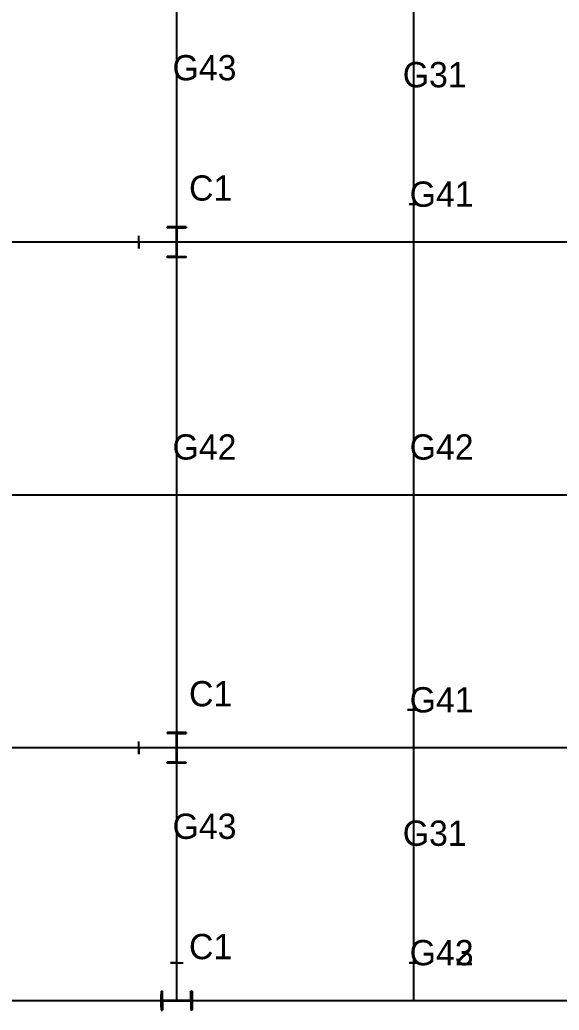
# Model space of a CAD drawing. Extents: x -150 to 68522, y -150 to 33063.
# Drawn here: x 17519 to 26049, y -150 to 15518 of the extents above; entities that cross this region are included whole.
import ezdxf
from ezdxf.enums import TextEntityAlignment as Align

# ---------------------------------------------------------------- set-up
doc = ezdxf.new("R2010")
doc.units = 0
doc.layers.get('0').update_dxf_attribs({"color": 2, "linetype": 'CONTINUOUS'})

msp = doc.modelspace()

# ---------------------------------------------------------------- linework, layer by layer
for p, q in [((20000, 12000), (20000, 16000)), ((20000, 12000, 3330), (20000, 16000, 3330)), ((20000, 12000, 6460), (20000, 16000, 6460)), ((20000, 12000, 9590), (20000, 16000, 9590)), ((23750, 12000, 3330), (23750, 16000, 3330)), ((23750, 12000, 6460), (23750, 16000, 6460)), ((23750, 12000, 9590), (23750, 16000, 9590)), ((20000, 12000), (12500, 12000)), ((20000, 12000, 3330), (12500, 12000, 3330)), ((20000, 12000, 6460), (12500, 12000, 6460)), ((20000, 12000, 9590), (12500, 12000, 9590)), ((27500, 12000), (20000, 12000)), ((20000, 12000), (20000, 12000, 3330)), ((20000, 8000), (20000, 12000)), ((27500, 12000, 3330), (20000, 12000, 3330)), ((20000, 4000, 3330), (20000, 12000, 3330)), ((20000, 12000, 3330), (20000, 12000, 6460)), ((20000, 12000, 6460), (20000, 12000, 9590)), ((27500, 12000, 6460), (20000, 12000, 6460)), ((20000, 4000, 6460), (20000, 12000, 6460)), ((27500, 12000, 9590), (20000, 12000, 9590)), ((20000, 4000, 9590), (20000, 12000, 9590)), ((23750, 4000, 3330), (23750, 12000, 3330)), ((23750, 4000, 6460), (23750, 12000, 6460)), ((23750, 4000, 9590), (23750, 12000, 9590)), ((20000, 8000), (12500, 8000)), ((20000, 4000), (20000, 8000)), ((27500, 8000), (20000, 8000)), ((20000, 4000), (12500, 4000)), ((20000, 4000, 3330), (12500, 4000, 3330)), ((20000, 4000, 6460), (12500, 4000, 6460)), ((20000, 4000, 9590), (12500, 4000, 9590)), ((20000, 0), (20000, 4000)), ((27500, 4000), (20000, 4000)), ((20000, 4000), (20000, 4000, 3330)), ((27500, 4000, 3330), (20000, 4000, 3330)), ((20000, 0, 3330), (20000, 4000, 3330)), ((20000, 4000, 3330), (20000, 4000, 6460)), ((20000, 4000, 6460), (20000, 4000, 9590)), ((27500, 4000, 6460), (20000, 4000, 6460)), ((20000, 0, 6460), (20000, 4000, 6460)), ((27500, 4000, 9590), (20000, 4000, 9590)), ((20000, 0, 9590), (20000, 4000, 9590)), ((23750, 0, 3330), (23750, 4000, 3330)), ((23750, 0, 6460), (23750, 4000, 6460)), ((23750, 0, 9590), (23750, 4000, 9590)), ((20000, 0), (12500, 0)), ((20000, 0, 3330), (12500, 0, 3330)), ((20000, 0, 6460), (12500, 0, 6460)), ((20000, 0, 9590), (12500, 0, 9590)), ((27500, 0), (20000, 0)), ((20000, 0), (20000, 0, 3330)), ((27500, 0, 3330), (20000, 0, 3330)), ((20000, 0, 3330), (20000, 0, 6460)), ((20000, 0, 6460), (20000, 0, 9590)), ((27500, 0, 6460), (20000, 0, 6460)), ((27500, 0, 9590), (20000, 0, 9590))]:
    msp.add_line(p, q)
at = {"layer": 'C1'}
for p, q in [((20150, 12244), (19850, 12244)), ((19850, 12244), (19850, 12226)), ((20150, 12244, 3330), (19850, 12244, 3330)), ((19850, 12244, 3330), (19850, 12226, 3330)), ((20150, 12244, 6460), (19850, 12244, 6460)), ((19850, 12244, 6460), (19850, 12226, 6460)), ((19994.5, 12226), (19850, 12226)), ((19994.5, 12226, 3330), (19850, 12226, 3330)), ((19994.5, 12226, 6460), (19850, 12226, 6460)), ((19994.5, 11774), (19994.5, 12226)), ((19994.5, 12226), (19994.5, 12226)), ((19994.5, 12226), (19994.5, 12226)), ((19994.5, 12226), (19994.5, 12226)), ((19994.5, 11774, 3330), (19994.5, 12226, 3330)), ((19994.5, 12226, 3330), (19994.5, 12226, 3330)), ((19994.5, 12226, 3330), (19994.5, 12226, 3330)), ((19994.5, 12226, 3330), (19994.5, 12226, 3330)), ((19994.5, 11774, 6460), (19994.5, 12226, 6460)), ((19994.5, 12226, 6460), (19994.5, 12226, 6460)), ((19994.5, 12226, 6460), (19994.5, 12226, 6460)), ((19994.5, 12226, 6460), (19994.5, 12226, 6460)), ((20005.5, 11774), (20005.5, 12226)), ((20005.5, 12226), (20005.5, 12226)), ((20005.5, 12226), (20005.5, 12226)), ((20005.5, 12226), (20005.5, 12226)), ((20005.5, 12226), (20150, 12226)), ((20005.5, 11774, 3330), (20005.5, 12226, 3330)), ((20005.5, 12226, 3330), (20005.5, 12226, 3330)), ((20005.5, 12226, 3330), (20005.5, 12226, 3330)), ((20005.5, 12226, 3330), (20005.5, 12226, 3330)), ((20005.5, 12226, 3330), (20150, 12226, 3330)), ((20005.5, 11774, 6460), (20005.5, 12226, 6460)), ((20005.5, 12226, 6460), (20005.5, 12226, 6460)), ((20005.5, 12226, 6460), (20005.5, 12226, 6460)), ((20005.5, 12226, 6460), (20005.5, 12226, 6460)), ((20005.5, 12226, 6460), (20150, 12226, 6460)), ((20150, 12244), (20150, 12226)), ((20150, 12244, 3330), (20150, 12226, 3330)), ((20150, 12244, 6460), (20150, 12226, 6460)), ((19994.5, 11774), (19850, 11774)), ((19850, 11756), (19850, 11774)), ((19994.5, 11774, 3330), (19850, 11774, 3330)), ((19850, 11756, 3330), (19850, 11774, 3330)), ((19994.5, 11774, 6460), (19850, 11774, 6460)), ((19850, 11756, 6460), (19850, 11774, 6460)), ((20150, 11756), (19850, 11756)), ((20150, 11756, 3330), (19850, 11756, 3330)), ((20150, 11756, 6460), (19850, 11756, 6460)), ((19994.5, 11774), (19994.5, 11774)), ((19994.5, 11774), (19994.5, 11774)), ((19994.5, 11774), (19994.5, 11774)), ((19994.5, 11774, 3330), (19994.5, 11774, 3330)), ((19994.5, 11774, 3330), (19994.5, 11774, 3330)), ((19994.5, 11774, 3330), (19994.5, 11774, 3330)), ((19994.5, 11774, 6460), (19994.5, 11774, 6460)), ((19994.5, 11774, 6460), (19994.5, 11774, 6460)), ((19994.5, 11774, 6460), (19994.5, 11774, 6460)), ((20005.5, 11774), (20005.5, 11774)), ((20005.5, 11774), (20005.5, 11774)), ((20005.5, 11774), (20005.5, 11774)), ((20005.5, 11774), (20150, 11774)), ((20005.5, 11774, 3330), (20005.5, 11774, 3330)), ((20005.5, 11774, 3330), (20005.5, 11774, 3330)), ((20005.5, 11774, 3330), (20005.5, 11774, 3330)), ((20005.5, 11774, 3330), (20150, 11774, 3330)), ((20005.5, 11774, 6460), (20005.5, 11774, 6460)), ((20005.5, 11774, 6460), (20005.5, 11774, 6460)), ((20005.5, 11774, 6460), (20005.5, 11774, 6460)), ((20005.5, 11774, 6460), (20150, 11774, 6460)), ((20150, 11756), (20150, 11774)), ((20150, 11756, 3330), (20150, 11774, 3330)), ((20150, 11756, 6460), (20150, 11774, 6460)), ((20150, 4244), (19850, 4244)), ((19850, 4244), (19850, 4226)), ((20150, 4244, 3330), (19850, 4244, 3330)), ((19850, 4244, 3330), (19850, 4226, 3330)), ((20150, 4244, 6460), (19850, 4244, 6460)), ((19850, 4244, 6460), (19850, 4226, 6460)), ((20150, 4244), (20150, 4226)), ((20150, 4244, 3330), (20150, 4226, 3330)), ((20150, 4244, 6460), (20150, 4226, 6460)), ((19994.5, 4226), (19850, 4226)), ((19994.5, 4226, 3330), (19850, 4226, 3330)), ((19994.5, 4226, 6460), (19850, 4226, 6460)), ((19994.5, 3774), (19994.5, 4226)), ((19994.5, 4226), (19994.5, 4226)), ((19994.5, 4226), (19994.5, 4226)), ((19994.5, 4226), (19994.5, 4226)), ((19994.5, 3774, 3330), (19994.5, 4226, 3330)), ((19994.5, 4226, 3330), (19994.5, 4226, 3330)), ((19994.5, 4226, 3330), (19994.5, 4226, 3330)), ((19994.5, 4226, 3330), (19994.5, 4226, 3330)), ((19994.5, 3774, 6460), (19994.5, 4226, 6460)), ((19994.5, 4226, 6460), (19994.5, 4226, 6460)), ((19994.5, 4226, 6460), (19994.5, 4226, 6460)), ((19994.5, 4226, 6460), (19994.5, 4226, 6460)), ((20005.5, 3774), (20005.5, 4226)), ((20005.5, 4226), (20005.5, 4226)), ((20005.5, 4226), (20005.5, 4226)), ((20005.5, 4226), (20005.5, 4226)), ((20005.5, 4226), (20150, 4226)), ((20005.5, 3774, 3330), (20005.5, 4226, 3330)), ((20005.5, 4226, 3330), (20005.5, 4226, 3330)), ((20005.5, 4226, 3330), (20005.5, 4226, 3330)), ((20005.5, 4226, 3330), (20005.5, 4226, 3330)), ((20005.5, 4226, 3330), (20150, 4226, 3330)), ((20005.5, 3774, 6460), (20005.5, 4226, 6460)), ((20005.5, 4226, 6460), (20005.5, 4226, 6460)), ((20005.5, 4226, 6460), (20005.5, 4226, 6460)), ((20005.5, 4226, 6460), (20005.5, 4226, 6460)), ((20005.5, 4226, 6460), (20150, 4226, 6460)), ((19994.5, 3774), (19850, 3774)), ((19850, 3756), (19850, 3774)), ((19994.5, 3774, 3330), (19850, 3774, 3330)), ((19850, 3756, 3330), (19850, 3774, 3330)), ((19994.5, 3774, 6460), (19850, 3774, 6460)), ((19850, 3756, 6460), (19850, 3774, 6460)), ((19994.5, 3774), (19994.5, 3774)), ((19994.5, 3774), (19994.5, 3774)), ((19994.5, 3774), (19994.5, 3774)), ((19994.5, 3774, 3330), (19994.5, 3774, 3330)), ((19994.5, 3774, 3330), (19994.5, 3774, 3330)), ((19994.5, 3774, 3330), (19994.5, 3774, 3330)), ((19994.5, 3774, 6460), (19994.5, 3774, 6460)), ((19994.5, 3774, 6460), (19994.5, 3774, 6460)), ((19994.5, 3774, 6460), (19994.5, 3774, 6460)), ((20005.5, 3774), (20005.5, 3774)), ((20005.5, 3774), (20005.5, 3774)), ((20005.5, 3774), (20005.5, 3774)), ((20005.5, 3774), (20150, 3774)), ((20005.5, 3774, 3330), (20005.5, 3774, 3330)), ((20005.5, 3774, 3330), (20005.5, 3774, 3330)), ((20005.5, 3774, 3330), (20005.5, 3774, 3330)), ((20005.5, 3774, 3330), (20150, 3774, 3330)), ((20005.5, 3774, 6460), (20005.5, 3774, 6460)), ((20005.5, 3774, 6460), (20005.5, 3774, 6460)), ((20005.5, 3774, 6460), (20005.5, 3774, 6460)), ((20005.5, 3774, 6460), (20150, 3774, 6460)), ((20150, 3756), (20150, 3774)), ((20150, 3756, 3330), (20150, 3774, 3330)), ((20150, 3756, 6460), (20150, 3774, 6460)), ((20150, 3756), (19850, 3756)), ((20150, 3756, 3330), (19850, 3756, 3330)), ((20150, 3756, 6460), (19850, 3756, 6460)), ((19756, 150), (19756, -150)), ((19756, 150), (19774, 150)), ((19756, 150, 3330), (19756, -150, 3330)), ((19756, 150, 3330), (19774, 150, 3330)), ((19756, 150, 6460), (19756, -150, 6460)), ((19756, 150, 6460), (19774, 150, 6460)), ((19774, 5.5), (19774, 150)), ((19774, 5.5, 3330), (19774, 150, 3330)), ((19774, 5.5, 6460), (19774, 150, 6460)), ((20226, 5.5), (19774, 5.5)), ((19774, 5.5), (19774, 5.5)), ((19774, 5.5), (19774, 5.5)), ((19774, 5.5), (19774, 5.5)), ((20226, 5.5, 3330), (19774, 5.5, 3330)), ((19774, 5.5, 3330), (19774, 5.5, 3330)), ((19774, 5.5, 3330), (19774, 5.5, 3330)), ((19774, 5.5, 3330), (19774, 5.5, 3330)), ((20226, 5.5, 6460), (19774, 5.5, 6460)), ((19774, 5.5, 6460), (19774, 5.5, 6460)), ((19774, 5.5, 6460), (19774, 5.5, 6460)), ((19774, 5.5, 6460), (19774, 5.5, 6460)), ((20226, 5.5), (20226, 150)), ((20244, 150), (20226, 150)), ((20226, 5.5, 3330), (20226, 150, 3330)), ((20244, 150, 3330), (20226, 150, 3330)), ((20226, 5.5, 6460), (20226, 150, 6460)), ((20244, 150, 6460), (20226, 150, 6460)), ((20226, 5.5), (20226, 5.5)), ((20226, 5.5), (20226, 5.5)), ((20226, 5.5), (20226, 5.5)), ((20226, 5.5, 3330), (20226, 5.5, 3330)), ((20226, 5.5, 3330), (20226, 5.5, 3330)), ((20226, 5.5, 3330), (20226, 5.5, 3330)), ((20226, 5.5, 6460), (20226, 5.5, 6460)), ((20226, 5.5, 6460), (20226, 5.5, 6460)), ((20226, 5.5, 6460), (20226, 5.5, 6460)), ((20244, 150), (20244, -150)), ((20244, 150, 3330), (20244, -150, 3330)), ((20244, 150, 6460), (20244, -150, 6460)), ((19756, -150), (19774, -150)), ((19756, -150, 3330), (19774, -150, 3330)), ((19756, -150, 6460), (19774, -150, 6460)), ((20226, -5.5), (19774, -5.5)), ((19774, -5.5), (19774, -5.5)), ((19774, -5.5), (19774, -5.5)), ((19774, -5.5), (19774, -5.5)), ((19774, -5.5), (19774, -150)), ((20226, -5.5, 3330), (19774, -5.5, 3330)), ((19774, -5.5, 3330), (19774, -5.5, 3330)), ((19774, -5.5, 3330), (19774, -5.5, 3330)), ((19774, -5.5, 3330), (19774, -5.5, 3330)), ((19774, -5.5, 3330), (19774, -150, 3330)), ((20226, -5.5, 6460), (19774, -5.5, 6460)), ((19774, -5.5, 6460), (19774, -5.5, 6460)), ((19774, -5.5, 6460), (19774, -5.5, 6460)), ((19774, -5.5, 6460), (19774, -5.5, 6460)), ((19774, -5.5, 6460), (19774, -150, 6460)), ((20226, -5.5), (20226, -5.5)), ((20226, -5.5), (20226, -5.5)), ((20226, -5.5), (20226, -5.5)), ((20226, -5.5), (20226, -150)), ((20226, -5.5, 3330), (20226, -5.5, 3330)), ((20226, -5.5, 3330), (20226, -5.5, 3330)), ((20226, -5.5, 3330), (20226, -5.5, 3330)), ((20226, -5.5, 3330), (20226, -150, 3330)), ((20226, -5.5, 6460), (20226, -5.5, 6460)), ((20226, -5.5, 6460), (20226, -5.5, 6460)), ((20226, -5.5, 6460), (20226, -5.5, 6460)), ((20226, -5.5, 6460), (20226, -150, 6460)), ((20244, -150), (20226, -150)), ((20244, -150, 3330), (20226, -150, 3330)), ((20244, -150, 6460), (20226, -150, 6460))]:
    msp.add_line(p, q, dxfattribs=at)
at = {"layer": 'G31', "extrusion": (0, 1, 0)}
for p, q in [((23675, 12600, 3480), (23825, 12600, 3480)), ((23675, 12600, 3180), (23825, 12600, 3180)), ((23746.75, 12600, 3471), (23675, 12600, 3471)), ((23675, 12600, 3480), (23675, 12600, 3471)), ((23746.75, 12600, 3189), (23675, 12600, 3189)), ((23675, 12600, 3180), (23675, 12600, 3189)), ((23675, 12600, 6610), (23825, 12600, 6610)), ((23675, 12600, 6310), (23825, 12600, 6310)), ((23746.75, 12600, 6601), (23675, 12600, 6601)), ((23675, 12600, 6610), (23675, 12600, 6601)), ((23746.75, 12600, 6319), (23675, 12600, 6319)), ((23675, 12600, 6310), (23675, 12600, 6319)), ((23675, 12600, 9740), (23825, 12600, 9740)), ((23675, 12600, 9440), (23825, 12600, 9440)), ((23746.75, 12600, 9731), (23675, 12600, 9731)), ((23675, 12600, 9740), (23675, 12600, 9731)), ((23746.75, 12600, 9449), (23675, 12600, 9449)), ((23675, 12600, 9440), (23675, 12600, 9449)), ((23746.75, 12600, 3189), (23746.75, 12600, 3471)), ((23746.75, 12600, 3471), (23746.75, 12600, 3471)), ((23746.75, 12600, 3189), (23746.75, 12600, 3189)), ((23746.75, 12600, 3471), (23746.75, 12600, 3471)), ((23746.75, 12600, 3189), (23746.75, 12600, 3189)), ((23746.75, 12600, 3471), (23746.75, 12600, 3471)), ((23746.75, 12600, 3189), (23746.75, 12600, 3189)), ((23746.75, 12600, 6319), (23746.75, 12600, 6601)), ((23746.75, 12600, 6601), (23746.75, 12600, 6601)), ((23746.75, 12600, 6319), (23746.75, 12600, 6319)), ((23746.75, 12600, 6601), (23746.75, 12600, 6601)), ((23746.75, 12600, 6319), (23746.75, 12600, 6319)), ((23746.75, 12600, 6601), (23746.75, 12600, 6601)), ((23746.75, 12600, 6319), (23746.75, 12600, 6319)), ((23746.75, 12600, 9449), (23746.75, 12600, 9731)), ((23746.75, 12600, 9731), (23746.75, 12600, 9731)), ((23746.75, 12600, 9449), (23746.75, 12600, 9449)), ((23746.75, 12600, 9731), (23746.75, 12600, 9731)), ((23746.75, 12600, 9449), (23746.75, 12600, 9449)), ((23746.75, 12600, 9731), (23746.75, 12600, 9731)), ((23746.75, 12600, 9449), (23746.75, 12600, 9449)), ((23753.25, 12600, 3189), (23753.25, 12600, 3471)), ((23753.25, 12600, 3189), (23753.25, 12600, 3189)), ((23753.25, 12600, 3471), (23753.25, 12600, 3471)), ((23753.25, 12600, 3189), (23753.25, 12600, 3189)), ((23753.25, 12600, 3471), (23753.25, 12600, 3471)), ((23753.25, 12600, 3189), (23753.25, 12600, 3189)), ((23753.25, 12600, 3471), (23753.25, 12600, 3471)), ((23753.25, 12600, 3471), (23825, 12600, 3471)), ((23753.25, 12600, 3189), (23825, 12600, 3189)), ((23753.25, 12600, 6319), (23753.25, 12600, 6601)), ((23753.25, 12600, 6319), (23753.25, 12600, 6319)), ((23753.25, 12600, 6601), (23753.25, 12600, 6601)), ((23753.25, 12600, 6319), (23753.25, 12600, 6319)), ((23753.25, 12600, 6601), (23753.25, 12600, 6601)), ((23753.25, 12600, 6319), (23753.25, 12600, 6319)), ((23753.25, 12600, 6601), (23753.25, 12600, 6601)), ((23753.25, 12600, 6601), (23825, 12600, 6601)), ((23753.25, 12600, 6319), (23825, 12600, 6319)), ((23753.25, 12600, 9449), (23753.25, 12600, 9731)), ((23753.25, 12600, 9449), (23753.25, 12600, 9449)), ((23753.25, 12600, 9731), (23753.25, 12600, 9731)), ((23753.25, 12600, 9449), (23753.25, 12600, 9449)), ((23753.25, 12600, 9731), (23753.25, 12600, 9731)), ((23753.25, 12600, 9449), (23753.25, 12600, 9449)), ((23753.25, 12600, 9731), (23753.25, 12600, 9731)), ((23753.25, 12600, 9731), (23825, 12600, 9731)), ((23753.25, 12600, 9449), (23825, 12600, 9449)), ((23825, 12600, 3480), (23825, 12600, 3471)), ((23825, 12600, 3180), (23825, 12600, 3189)), ((23825, 12600, 6610), (23825, 12600, 6601)), ((23825, 12600, 6310), (23825, 12600, 6319)), ((23825, 12600, 9740), (23825, 12600, 9731)), ((23825, 12600, 9440), (23825, 12600, 9449)), ((23675, 600, 3480), (23825, 600, 3480)), ((23675, 600, 3180), (23825, 600, 3180)), ((23746.75, 600, 3471), (23675, 600, 3471)), ((23675, 600, 3480), (23675, 600, 3471)), ((23746.75, 600, 3189), (23675, 600, 3189)), ((23675, 600, 3180), (23675, 600, 3189)), ((23675, 600, 6610), (23825, 600, 6610)), ((23675, 600, 6310), (23825, 600, 6310)), ((23746.75, 600, 6601), (23675, 600, 6601)), ((23675, 600, 6610), (23675, 600, 6601)), ((23746.75, 600, 6319), (23675, 600, 6319)), ((23675, 600, 6310), (23675, 600, 6319)), ((23675, 600, 9740), (23825, 600, 9740)), ((23675, 600, 9440), (23825, 600, 9440)), ((23746.75, 600, 9731), (23675, 600, 9731)), ((23675, 600, 9740), (23675, 600, 9731)), ((23746.75, 600, 9449), (23675, 600, 9449)), ((23675, 600, 9440), (23675, 600, 9449)), ((23746.75, 600, 3189), (23746.75, 600, 3471)), ((23746.75, 600, 3471), (23746.75, 600, 3471)), ((23746.75, 600, 3189), (23746.75, 600, 3189)), ((23746.75, 600, 3471), (23746.75, 600, 3471)), ((23746.75, 600, 3189), (23746.75, 600, 3189)), ((23746.75, 600, 3471), (23746.75, 600, 3471)), ((23746.75, 600, 3189), (23746.75, 600, 3189)), ((23746.75, 600, 6319), (23746.75, 600, 6601)), ((23746.75, 600, 6601), (23746.75, 600, 6601)), ((23746.75, 600, 6319), (23746.75, 600, 6319)), ((23746.75, 600, 6601), (23746.75, 600, 6601)), ((23746.75, 600, 6319), (23746.75, 600, 6319)), ((23746.75, 600, 6601), (23746.75, 600, 6601)), ((23746.75, 600, 6319), (23746.75, 600, 6319)), ((23746.75, 600, 9449), (23746.75, 600, 9731)), ((23746.75, 600, 9731), (23746.75, 600, 9731)), ((23746.75, 600, 9449), (23746.75, 600, 9449)), ((23746.75, 600, 9731), (23746.75, 600, 9731)), ((23746.75, 600, 9449), (23746.75, 600, 9449)), ((23746.75, 600, 9731), (23746.75, 600, 9731)), ((23746.75, 600, 9449), (23746.75, 600, 9449)), ((23753.25, 600, 3189), (23753.25, 600, 3471)), ((23753.25, 600, 3189), (23753.25, 600, 3189)), ((23753.25, 600, 3471), (23753.25, 600, 3471)), ((23753.25, 600, 3189), (23753.25, 600, 3189)), ((23753.25, 600, 3471), (23753.25, 600, 3471)), ((23753.25, 600, 3189), (23753.25, 600, 3189)), ((23753.25, 600, 3471), (23753.25, 600, 3471)), ((23753.25, 600, 3471), (23825, 600, 3471)), ((23753.25, 600, 3189), (23825, 600, 3189)), ((23753.25, 600, 6319), (23753.25, 600, 6601)), ((23753.25, 600, 6319), (23753.25, 600, 6319)), ((23753.25, 600, 6601), (23753.25, 600, 6601)), ((23753.25, 600, 6319), (23753.25, 600, 6319)), ((23753.25, 600, 6601), (23753.25, 600, 6601)), ((23753.25, 600, 6319), (23753.25, 600, 6319)), ((23753.25, 600, 6601), (23753.25, 600, 6601)), ((23753.25, 600, 6601), (23825, 600, 6601)), ((23753.25, 600, 6319), (23825, 600, 6319)), ((23753.25, 600, 9449), (23753.25, 600, 9731)), ((23753.25, 600, 9449), (23753.25, 600, 9449)), ((23753.25, 600, 9731), (23753.25, 600, 9731)), ((23753.25, 600, 9449), (23753.25, 600, 9449)), ((23753.25, 600, 9731), (23753.25, 600, 9731)), ((23753.25, 600, 9449), (23753.25, 600, 9449)), ((23753.25, 600, 9731), (23753.25, 600, 9731)), ((23753.25, 600, 9731), (23825, 600, 9731)), ((23753.25, 600, 9449), (23825, 600, 9449)), ((23825, 600, 3480), (23825, 600, 3471)), ((23825, 600, 3180), (23825, 600, 3189)), ((23825, 600, 6610), (23825, 600, 6601)), ((23825, 600, 6310), (23825, 600, 6319)), ((23825, 600, 9740), (23825, 600, 9731)), ((23825, 600, 9440), (23825, 600, 9449))]:
    msp.add_line(p, q, dxfattribs=at)
at = {"layer": 'G41', "extrusion": (-1, 0, 0)}
for p, q in [((19400, 11900, 3530), (19400, 12100, 3530)), ((19400, 11900, 3130), (19400, 12100, 3130)), ((19400, 12006, 3508), (19400, 12100, 3508)), ((19400, 12100, 3530), (19400, 12100, 3508)), ((19400, 12006, 3152), (19400, 12100, 3152)), ((19400, 12100, 3130), (19400, 12100, 3152)), ((19400, 11900, 6660), (19400, 12100, 6660)), ((19400, 11900, 6260), (19400, 12100, 6260)), ((19400, 12006, 6638), (19400, 12100, 6638)), ((19400, 12100, 6660), (19400, 12100, 6638)), ((19400, 12006, 6282), (19400, 12100, 6282)), ((19400, 12100, 6260), (19400, 12100, 6282)), ((19400, 11900, 9790), (19400, 12100, 9790)), ((19400, 11900, 9390), (19400, 12100, 9390)), ((19400, 12006, 9768), (19400, 12100, 9768)), ((19400, 12100, 9790), (19400, 12100, 9768)), ((19400, 12006, 9412), (19400, 12100, 9412)), ((19400, 12100, 9390), (19400, 12100, 9412)), ((19400, 12006, 3152), (19400, 12006, 3508)), ((19400, 12006, 3152), (19400, 12006, 3152)), ((19400, 12006, 3508), (19400, 12006, 3508)), ((19400, 12006, 3152), (19400, 12006, 3152)), ((19400, 12006, 3508), (19400, 12006, 3508)), ((19400, 12006, 3152), (19400, 12006, 3152)), ((19400, 12006, 3508), (19400, 12006, 3508)), ((19400, 12006, 6282), (19400, 12006, 6638)), ((19400, 12006, 6282), (19400, 12006, 6282)), ((19400, 12006, 6638), (19400, 12006, 6638)), ((19400, 12006, 6282), (19400, 12006, 6282)), ((19400, 12006, 6638), (19400, 12006, 6638)), ((19400, 12006, 6282), (19400, 12006, 6282)), ((19400, 12006, 6638), (19400, 12006, 6638)), ((19400, 12006, 9412), (19400, 12006, 9768)), ((19400, 12006, 9412), (19400, 12006, 9412)), ((19400, 12006, 9768), (19400, 12006, 9768)), ((19400, 12006, 9412), (19400, 12006, 9412)), ((19400, 12006, 9768), (19400, 12006, 9768)), ((19400, 12006, 9412), (19400, 12006, 9412)), ((19400, 12006, 9768), (19400, 12006, 9768)), ((19400, 11994, 3152), (19400, 11994, 3508)), ((19400, 11994, 3508), (19400, 11994, 3508)), ((19400, 11994, 3152), (19400, 11994, 3152)), ((19400, 11994, 3508), (19400, 11994, 3508)), ((19400, 11994, 3152), (19400, 11994, 3152)), ((19400, 11994, 3508), (19400, 11994, 3508)), ((19400, 11994, 3152), (19400, 11994, 3152)), ((19400, 11994, 3508), (19400, 11900, 3508)), ((19400, 11994, 3152), (19400, 11900, 3152)), ((19400, 11994, 6282), (19400, 11994, 6638)), ((19400, 11994, 6638), (19400, 11994, 6638)), ((19400, 11994, 6282), (19400, 11994, 6282)), ((19400, 11994, 6638), (19400, 11994, 6638)), ((19400, 11994, 6282), (19400, 11994, 6282)), ((19400, 11994, 6638), (19400, 11994, 6638)), ((19400, 11994, 6282), (19400, 11994, 6282)), ((19400, 11994, 6638), (19400, 11900, 6638)), ((19400, 11994, 6282), (19400, 11900, 6282)), ((19400, 11994, 9412), (19400, 11994, 9768)), ((19400, 11994, 9768), (19400, 11994, 9768)), ((19400, 11994, 9412), (19400, 11994, 9412)), ((19400, 11994, 9768), (19400, 11994, 9768)), ((19400, 11994, 9412), (19400, 11994, 9412)), ((19400, 11994, 9768), (19400, 11994, 9768)), ((19400, 11994, 9412), (19400, 11994, 9412)), ((19400, 11994, 9768), (19400, 11900, 9768)), ((19400, 11994, 9412), (19400, 11900, 9412)), ((19400, 11900, 3530), (19400, 11900, 3508)), ((19400, 11900, 3130), (19400, 11900, 3152)), ((19400, 11900, 6660), (19400, 11900, 6638)), ((19400, 11900, 6260), (19400, 11900, 6282)), ((19400, 11900, 9790), (19400, 11900, 9768)), ((19400, 11900, 9390), (19400, 11900, 9412)), ((19400, 3900, 3530), (19400, 4100, 3530)), ((19400, 3900, 3130), (19400, 4100, 3130)), ((19400, 4006, 3508), (19400, 4100, 3508)), ((19400, 4100, 3530), (19400, 4100, 3508)), ((19400, 4006, 3152), (19400, 4100, 3152)), ((19400, 4100, 3130), (19400, 4100, 3152)), ((19400, 3900, 6660), (19400, 4100, 6660)), ((19400, 3900, 6260), (19400, 4100, 6260)), ((19400, 4006, 6638), (19400, 4100, 6638)), ((19400, 4100, 6660), (19400, 4100, 6638)), ((19400, 4006, 6282), (19400, 4100, 6282)), ((19400, 4100, 6260), (19400, 4100, 6282)), ((19400, 3900, 9790), (19400, 4100, 9790)), ((19400, 3900, 9390), (19400, 4100, 9390)), ((19400, 4006, 9768), (19400, 4100, 9768)), ((19400, 4100, 9790), (19400, 4100, 9768)), ((19400, 4006, 9412), (19400, 4100, 9412)), ((19400, 4100, 9390), (19400, 4100, 9412)), ((19400, 4006, 3152), (19400, 4006, 3508)), ((19400, 4006, 3152), (19400, 4006, 3152)), ((19400, 4006, 3508), (19400, 4006, 3508)), ((19400, 4006, 3152), (19400, 4006, 3152)), ((19400, 4006, 3508), (19400, 4006, 3508)), ((19400, 4006, 3152), (19400, 4006, 3152)), ((19400, 4006, 3508), (19400, 4006, 3508)), ((19400, 4006, 6282), (19400, 4006, 6638)), ((19400, 4006, 6282), (19400, 4006, 6282)), ((19400, 4006, 6638), (19400, 4006, 6638)), ((19400, 4006, 6282), (19400, 4006, 6282)), ((19400, 4006, 6638), (19400, 4006, 6638)), ((19400, 4006, 6282), (19400, 4006, 6282)), ((19400, 4006, 6638), (19400, 4006, 6638)), ((19400, 4006, 9412), (19400, 4006, 9768)), ((19400, 4006, 9412), (19400, 4006, 9412)), ((19400, 4006, 9768), (19400, 4006, 9768)), ((19400, 4006, 9412), (19400, 4006, 9412)), ((19400, 4006, 9768), (19400, 4006, 9768)), ((19400, 4006, 9412), (19400, 4006, 9412)), ((19400, 4006, 9768), (19400, 4006, 9768)), ((19400, 3994, 3152), (19400, 3994, 3508)), ((19400, 3994, 3508), (19400, 3994, 3508)), ((19400, 3994, 3152), (19400, 3994, 3152)), ((19400, 3994, 3508), (19400, 3994, 3508)), ((19400, 3994, 3152), (19400, 3994, 3152)), ((19400, 3994, 3508), (19400, 3994, 3508)), ((19400, 3994, 3152), (19400, 3994, 3152)), ((19400, 3994, 3508), (19400, 3900, 3508)), ((19400, 3994, 3152), (19400, 3900, 3152)), ((19400, 3994, 6282), (19400, 3994, 6638)), ((19400, 3994, 6638), (19400, 3994, 6638)), ((19400, 3994, 6282), (19400, 3994, 6282)), ((19400, 3994, 6638), (19400, 3994, 6638)), ((19400, 3994, 6282), (19400, 3994, 6282)), ((19400, 3994, 6638), (19400, 3994, 6638)), ((19400, 3994, 6282), (19400, 3994, 6282)), ((19400, 3994, 6638), (19400, 3900, 6638)), ((19400, 3994, 6282), (19400, 3900, 6282)), ((19400, 3994, 9412), (19400, 3994, 9768)), ((19400, 3994, 9768), (19400, 3994, 9768)), ((19400, 3994, 9412), (19400, 3994, 9412)), ((19400, 3994, 9768), (19400, 3994, 9768)), ((19400, 3994, 9412), (19400, 3994, 9412)), ((19400, 3994, 9768), (19400, 3994, 9768)), ((19400, 3994, 9412), (19400, 3994, 9412)), ((19400, 3994, 9768), (19400, 3900, 9768)), ((19400, 3994, 9412), (19400, 3900, 9412)), ((19400, 3900, 3530), (19400, 3900, 3508)), ((19400, 3900, 3130), (19400, 3900, 3152)), ((19400, 3900, 6660), (19400, 3900, 6638)), ((19400, 3900, 6260), (19400, 3900, 6282)), ((19400, 3900, 9790), (19400, 3900, 9768)), ((19400, 3900, 9390), (19400, 3900, 9412))]:
    msp.add_line(p, q, dxfattribs=at)
at = {"layer": 'G42', "extrusion": (0, 1, 0)}
for p, q in [((23650, 4600, 3530), (23850, 4600, 3530)), ((23650, 4600, 3130), (23850, 4600, 3130)), ((23745.5, 4600, 3516), (23650, 4600, 3516)), ((23650, 4600, 3530), (23650, 4600, 3516)), ((23745.5, 4600, 3144), (23650, 4600, 3144)), ((23650, 4600, 3130), (23650, 4600, 3144)), ((23650, 4600, 6660), (23850, 4600, 6660)), ((23650, 4600, 6260), (23850, 4600, 6260)), ((23745.5, 4600, 6646), (23650, 4600, 6646)), ((23650, 4600, 6660), (23650, 4600, 6646)), ((23745.5, 4600, 6274), (23650, 4600, 6274)), ((23650, 4600, 6260), (23650, 4600, 6274)), ((23650, 4600, 9790), (23850, 4600, 9790)), ((23650, 4600, 9390), (23850, 4600, 9390)), ((23745.5, 4600, 9776), (23650, 4600, 9776)), ((23650, 4600, 9790), (23650, 4600, 9776)), ((23745.5, 4600, 9404), (23650, 4600, 9404)), ((23650, 4600, 9390), (23650, 4600, 9404)), ((23745.5, 4600, 3144), (23745.5, 4600, 3516)), ((23745.5, 4600, 3516), (23745.5, 4600, 3516)), ((23745.5, 4600, 3144), (23745.5, 4600, 3144)), ((23745.5, 4600, 3516), (23745.5, 4600, 3516)), ((23745.5, 4600, 3144), (23745.5, 4600, 3144)), ((23745.5, 4600, 3516), (23745.5, 4600, 3516)), ((23745.5, 4600, 3144), (23745.5, 4600, 3144)), ((23745.5, 4600, 6274), (23745.5, 4600, 6646)), ((23745.5, 4600, 6646), (23745.5, 4600, 6646)), ((23745.5, 4600, 6274), (23745.5, 4600, 6274)), ((23745.5, 4600, 6646), (23745.5, 4600, 6646)), ((23745.5, 4600, 6274), (23745.5, 4600, 6274)), ((23745.5, 4600, 6646), (23745.5, 4600, 6646)), ((23745.5, 4600, 6274), (23745.5, 4600, 6274)), ((23745.5, 4600, 9404), (23745.5, 4600, 9776)), ((23745.5, 4600, 9776), (23745.5, 4600, 9776)), ((23745.5, 4600, 9404), (23745.5, 4600, 9404)), ((23745.5, 4600, 9776), (23745.5, 4600, 9776)), ((23745.5, 4600, 9404), (23745.5, 4600, 9404)), ((23745.5, 4600, 9776), (23745.5, 4600, 9776)), ((23745.5, 4600, 9404), (23745.5, 4600, 9404)), ((23754.5, 4600, 3144), (23754.5, 4600, 3516)), ((23754.5, 4600, 3144), (23754.5, 4600, 3144)), ((23754.5, 4600, 3516), (23754.5, 4600, 3516)), ((23754.5, 4600, 3144), (23754.5, 4600, 3144)), ((23754.5, 4600, 3516), (23754.5, 4600, 3516)), ((23754.5, 4600, 3144), (23754.5, 4600, 3144)), ((23754.5, 4600, 3516), (23754.5, 4600, 3516)), ((23754.5, 4600, 3516), (23850, 4600, 3516)), ((23754.5, 4600, 3144), (23850, 4600, 3144)), ((23754.5, 4600, 6274), (23754.5, 4600, 6646)), ((23754.5, 4600, 6274), (23754.5, 4600, 6274)), ((23754.5, 4600, 6646), (23754.5, 4600, 6646)), ((23754.5, 4600, 6274), (23754.5, 4600, 6274)), ((23754.5, 4600, 6646), (23754.5, 4600, 6646)), ((23754.5, 4600, 6274), (23754.5, 4600, 6274)), ((23754.5, 4600, 6646), (23754.5, 4600, 6646)), ((23754.5, 4600, 6646), (23850, 4600, 6646)), ((23754.5, 4600, 6274), (23850, 4600, 6274)), ((23754.5, 4600, 9404), (23754.5, 4600, 9776)), ((23754.5, 4600, 9404), (23754.5, 4600, 9404)), ((23754.5, 4600, 9776), (23754.5, 4600, 9776)), ((23754.5, 4600, 9404), (23754.5, 4600, 9404)), ((23754.5, 4600, 9776), (23754.5, 4600, 9776)), ((23754.5, 4600, 9404), (23754.5, 4600, 9404)), ((23754.5, 4600, 9776), (23754.5, 4600, 9776)), ((23754.5, 4600, 9776), (23850, 4600, 9776)), ((23754.5, 4600, 9404), (23850, 4600, 9404)), ((23850, 4600, 3530), (23850, 4600, 3516)), ((23850, 4600, 3130), (23850, 4600, 3144)), ((23850, 4600, 6660), (23850, 4600, 6646)), ((23850, 4600, 6260), (23850, 4600, 6274)), ((23850, 4600, 9790), (23850, 4600, 9776)), ((23850, 4600, 9390), (23850, 4600, 9404)), ((19900, 4244, 3530), (20100, 4244, 3530)), ((19900, 4244, 3130), (20100, 4244, 3130)), ((19995.5, 4244, 3516), (19900, 4244, 3516)), ((19900, 4244, 3530), (19900, 4244, 3516)), ((19995.5, 4244, 3144), (19900, 4244, 3144)), ((19900, 4244, 3130), (19900, 4244, 3144)), ((19900, 4244, 6660), (20100, 4244, 6660)), ((19900, 4244, 6260), (20100, 4244, 6260)), ((19995.5, 4244, 6646), (19900, 4244, 6646)), ((19900, 4244, 6660), (19900, 4244, 6646)), ((19995.5, 4244, 6274), (19900, 4244, 6274)), ((19900, 4244, 6260), (19900, 4244, 6274)), ((19900, 4244, 9790), (20100, 4244, 9790)), ((19900, 4244, 9390), (20100, 4244, 9390)), ((19995.5, 4244, 9776), (19900, 4244, 9776)), ((19900, 4244, 9790), (19900, 4244, 9776)), ((19995.5, 4244, 9404), (19900, 4244, 9404)), ((19900, 4244, 9390), (19900, 4244, 9404)), ((19995.5, 4244, 3144), (19995.5, 4244, 3516)), ((19995.5, 4244, 3516), (19995.5, 4244, 3516)), ((19995.5, 4244, 3144), (19995.5, 4244, 3144)), ((19995.5, 4244, 3516), (19995.5, 4244, 3516)), ((19995.5, 4244, 3144), (19995.5, 4244, 3144)), ((19995.5, 4244, 3516), (19995.5, 4244, 3516)), ((19995.5, 4244, 3144), (19995.5, 4244, 3144)), ((19995.5, 4244, 6274), (19995.5, 4244, 6646)), ((19995.5, 4244, 6646), (19995.5, 4244, 6646)), ((19995.5, 4244, 6274), (19995.5, 4244, 6274)), ((19995.5, 4244, 6646), (19995.5, 4244, 6646)), ((19995.5, 4244, 6274), (19995.5, 4244, 6274)), ((19995.5, 4244, 6646), (19995.5, 4244, 6646)), ((19995.5, 4244, 6274), (19995.5, 4244, 6274)), ((19995.5, 4244, 9404), (19995.5, 4244, 9776)), ((19995.5, 4244, 9776), (19995.5, 4244, 9776)), ((19995.5, 4244, 9404), (19995.5, 4244, 9404)), ((19995.5, 4244, 9776), (19995.5, 4244, 9776)), ((19995.5, 4244, 9404), (19995.5, 4244, 9404)), ((19995.5, 4244, 9776), (19995.5, 4244, 9776)), ((19995.5, 4244, 9404), (19995.5, 4244, 9404)), ((20004.5, 4244, 3144), (20004.5, 4244, 3516)), ((20004.5, 4244, 3144), (20004.5, 4244, 3144)), ((20004.5, 4244, 3516), (20004.5, 4244, 3516)), ((20004.5, 4244, 3144), (20004.5, 4244, 3144)), ((20004.5, 4244, 3516), (20004.5, 4244, 3516)), ((20004.5, 4244, 3144), (20004.5, 4244, 3144)), ((20004.5, 4244, 3516), (20004.5, 4244, 3516)), ((20004.5, 4244, 3516), (20100, 4244, 3516)), ((20004.5, 4244, 3144), (20100, 4244, 3144)), ((20004.5, 4244, 6274), (20004.5, 4244, 6646)), ((20004.5, 4244, 6274), (20004.5, 4244, 6274)), ((20004.5, 4244, 6646), (20004.5, 4244, 6646)), ((20004.5, 4244, 6274), (20004.5, 4244, 6274)), ((20004.5, 4244, 6646), (20004.5, 4244, 6646)), ((20004.5, 4244, 6274), (20004.5, 4244, 6274)), ((20004.5, 4244, 6646), (20004.5, 4244, 6646)), ((20004.5, 4244, 6646), (20100, 4244, 6646)), ((20004.5, 4244, 6274), (20100, 4244, 6274)), ((20004.5, 4244, 9404), (20004.5, 4244, 9776)), ((20004.5, 4244, 9404), (20004.5, 4244, 9404)), ((20004.5, 4244, 9776), (20004.5, 4244, 9776)), ((20004.5, 4244, 9404), (20004.5, 4244, 9404)), ((20004.5, 4244, 9776), (20004.5, 4244, 9776)), ((20004.5, 4244, 9404), (20004.5, 4244, 9404)), ((20004.5, 4244, 9776), (20004.5, 4244, 9776)), ((20004.5, 4244, 9776), (20100, 4244, 9776)), ((20004.5, 4244, 9404), (20100, 4244, 9404)), ((20100, 4244, 3530), (20100, 4244, 3516)), ((20100, 4244, 3130), (20100, 4244, 3144)), ((20100, 4244, 6660), (20100, 4244, 6646)), ((20100, 4244, 6260), (20100, 4244, 6274)), ((20100, 4244, 9790), (20100, 4244, 9776)), ((20100, 4244, 9390), (20100, 4244, 9404))]:
    msp.add_line(p, q, dxfattribs=at)
at = {"layer": 'G42', "extrusion": (-1, 0, 0)}
for p, q in [((19756, -100, 3530), (19756, 100, 3530)), ((19756, -100, 3130), (19756, 100, 3130)), ((19756, 4.5, 3516), (19756, 100, 3516)), ((19756, 100, 3530), (19756, 100, 3516)), ((19756, 4.5, 3144), (19756, 100, 3144)), ((19756, 100, 3130), (19756, 100, 3144)), ((19756, -100, 6660), (19756, 100, 6660)), ((19756, -100, 6260), (19756, 100, 6260)), ((19756, 4.5, 6646), (19756, 100, 6646)), ((19756, 100, 6660), (19756, 100, 6646)), ((19756, 4.5, 6274), (19756, 100, 6274)), ((19756, 100, 6260), (19756, 100, 6274)), ((19756, 4.5, 3144), (19756, 4.5, 3516)), ((19756, 4.5, 3144), (19756, 4.5, 3144)), ((19756, 4.5, 3516), (19756, 4.5, 3516)), ((19756, 4.5, 3144), (19756, 4.5, 3144)), ((19756, 4.5, 3516), (19756, 4.5, 3516)), ((19756, 4.5, 3144), (19756, 4.5, 3144)), ((19756, 4.5, 3516), (19756, 4.5, 3516)), ((19756, 4.5, 6274), (19756, 4.5, 6646)), ((19756, 4.5, 6274), (19756, 4.5, 6274)), ((19756, 4.5, 6646), (19756, 4.5, 6646)), ((19756, 4.5, 6274), (19756, 4.5, 6274)), ((19756, 4.5, 6646), (19756, 4.5, 6646)), ((19756, 4.5, 6274), (19756, 4.5, 6274)), ((19756, 4.5, 6646), (19756, 4.5, 6646)), ((19756, -4.5, 3144), (19756, -4.5, 3516)), ((19756, -4.5, 3516), (19756, -4.5, 3516)), ((19756, -4.5, 3144), (19756, -4.5, 3144)), ((19756, -4.5, 3516), (19756, -4.5, 3516)), ((19756, -4.5, 3144), (19756, -4.5, 3144)), ((19756, -4.5, 3516), (19756, -4.5, 3516)), ((19756, -4.5, 3144), (19756, -4.5, 3144)), ((19756, -4.5, 3516), (19756, -100, 3516)), ((19756, -4.5, 3144), (19756, -100, 3144)), ((19756, -4.5, 6274), (19756, -4.5, 6646)), ((19756, -4.5, 6646), (19756, -4.5, 6646)), ((19756, -4.5, 6274), (19756, -4.5, 6274)), ((19756, -4.5, 6646), (19756, -4.5, 6646)), ((19756, -4.5, 6274), (19756, -4.5, 6274)), ((19756, -4.5, 6646), (19756, -4.5, 6646)), ((19756, -4.5, 6274), (19756, -4.5, 6274)), ((19756, -4.5, 6646), (19756, -100, 6646)), ((19756, -4.5, 6274), (19756, -100, 6274)), ((19756, -100, 3530), (19756, -100, 3516)), ((19756, -100, 3130), (19756, -100, 3144)), ((19756, -100, 6660), (19756, -100, 6646)), ((19756, -100, 6260), (19756, -100, 6274))]:
    msp.add_line(p, q, dxfattribs=at)
at = {"layer": 'G43', "extrusion": (0, 1, 0)}
for p, q in [((19900, 12244, 3530), (20100, 12244, 3530)), ((19900, 12244, 3130), (20100, 12244, 3130)), ((19996, 12244, 3517), (19900, 12244, 3517)), ((19900, 12244, 3530), (19900, 12244, 3517)), ((19996, 12244, 3143), (19900, 12244, 3143)), ((19900, 12244, 3130), (19900, 12244, 3143)), ((19900, 12244, 6660), (20100, 12244, 6660)), ((19900, 12244, 6260), (20100, 12244, 6260)), ((19996, 12244, 6647), (19900, 12244, 6647)), ((19900, 12244, 6660), (19900, 12244, 6647)), ((19996, 12244, 6273), (19900, 12244, 6273)), ((19900, 12244, 6260), (19900, 12244, 6273)), ((19900, 12244, 9790), (20100, 12244, 9790)), ((19900, 12244, 9390), (20100, 12244, 9390)), ((19996, 12244, 9777), (19900, 12244, 9777)), ((19900, 12244, 9790), (19900, 12244, 9777)), ((19996, 12244, 9403), (19900, 12244, 9403)), ((19900, 12244, 9390), (19900, 12244, 9403)), ((19996, 12244, 3143), (19996, 12244, 3517)), ((19996, 12244, 3517), (19996, 12244, 3517)), ((19996, 12244, 3143), (19996, 12244, 3143)), ((19996, 12244, 3517), (19996, 12244, 3517)), ((19996, 12244, 3143), (19996, 12244, 3143)), ((19996, 12244, 3517), (19996, 12244, 3517)), ((19996, 12244, 3143), (19996, 12244, 3143)), ((19996, 12244, 6273), (19996, 12244, 6647)), ((19996, 12244, 6647), (19996, 12244, 6647)), ((19996, 12244, 6273), (19996, 12244, 6273)), ((19996, 12244, 6647), (19996, 12244, 6647)), ((19996, 12244, 6273), (19996, 12244, 6273)), ((19996, 12244, 6647), (19996, 12244, 6647)), ((19996, 12244, 6273), (19996, 12244, 6273)), ((19996, 12244, 9403), (19996, 12244, 9777)), ((19996, 12244, 9777), (19996, 12244, 9777)), ((19996, 12244, 9403), (19996, 12244, 9403)), ((19996, 12244, 9777), (19996, 12244, 9777)), ((19996, 12244, 9403), (19996, 12244, 9403)), ((19996, 12244, 9777), (19996, 12244, 9777)), ((19996, 12244, 9403), (19996, 12244, 9403)), ((20004, 12244, 3143), (20004, 12244, 3517)), ((20004, 12244, 3143), (20004, 12244, 3143)), ((20004, 12244, 3517), (20004, 12244, 3517)), ((20004, 12244, 3143), (20004, 12244, 3143)), ((20004, 12244, 3517), (20004, 12244, 3517)), ((20004, 12244, 3143), (20004, 12244, 3143)), ((20004, 12244, 3517), (20004, 12244, 3517)), ((20004, 12244, 3517), (20100, 12244, 3517)), ((20004, 12244, 3143), (20100, 12244, 3143)), ((20004, 12244, 6273), (20004, 12244, 6647)), ((20004, 12244, 6273), (20004, 12244, 6273)), ((20004, 12244, 6647), (20004, 12244, 6647)), ((20004, 12244, 6273), (20004, 12244, 6273)), ((20004, 12244, 6647), (20004, 12244, 6647)), ((20004, 12244, 6273), (20004, 12244, 6273)), ((20004, 12244, 6647), (20004, 12244, 6647)), ((20004, 12244, 6647), (20100, 12244, 6647)), ((20004, 12244, 6273), (20100, 12244, 6273)), ((20004, 12244, 9403), (20004, 12244, 9777)), ((20004, 12244, 9403), (20004, 12244, 9403)), ((20004, 12244, 9777), (20004, 12244, 9777)), ((20004, 12244, 9403), (20004, 12244, 9403)), ((20004, 12244, 9777), (20004, 12244, 9777)), ((20004, 12244, 9403), (20004, 12244, 9403)), ((20004, 12244, 9777), (20004, 12244, 9777)), ((20004, 12244, 9777), (20100, 12244, 9777)), ((20004, 12244, 9403), (20100, 12244, 9403)), ((20100, 12244, 3530), (20100, 12244, 3517)), ((20100, 12244, 3130), (20100, 12244, 3143)), ((20100, 12244, 6660), (20100, 12244, 6647)), ((20100, 12244, 6260), (20100, 12244, 6273)), ((20100, 12244, 9790), (20100, 12244, 9777)), ((20100, 12244, 9390), (20100, 12244, 9403)), ((19900, 600, 3530), (20100, 600, 3530)), ((19900, 600, 3130), (20100, 600, 3130)), ((19996, 600, 3517), (19900, 600, 3517)), ((19900, 600, 3530), (19900, 600, 3517)), ((19996, 600, 3143), (19900, 600, 3143)), ((19900, 600, 3130), (19900, 600, 3143)), ((19900, 600, 6660), (20100, 600, 6660)), ((19900, 600, 6260), (20100, 600, 6260)), ((19996, 600, 6647), (19900, 600, 6647)), ((19900, 600, 6660), (19900, 600, 6647)), ((19996, 600, 6273), (19900, 600, 6273)), ((19900, 600, 6260), (19900, 600, 6273)), ((19900, 600, 9790), (20100, 600, 9790)), ((19900, 600, 9390), (20100, 600, 9390)), ((19996, 600, 9777), (19900, 600, 9777)), ((19900, 600, 9790), (19900, 600, 9777)), ((19996, 600, 9403), (19900, 600, 9403)), ((19900, 600, 9390), (19900, 600, 9403)), ((19996, 600, 3143), (19996, 600, 3517)), ((19996, 600, 3517), (19996, 600, 3517)), ((19996, 600, 3143), (19996, 600, 3143)), ((19996, 600, 3517), (19996, 600, 3517)), ((19996, 600, 3143), (19996, 600, 3143)), ((19996, 600, 3517), (19996, 600, 3517)), ((19996, 600, 3143), (19996, 600, 3143)), ((19996, 600, 6273), (19996, 600, 6647)), ((19996, 600, 6647), (19996, 600, 6647)), ((19996, 600, 6273), (19996, 600, 6273)), ((19996, 600, 6647), (19996, 600, 6647)), ((19996, 600, 6273), (19996, 600, 6273)), ((19996, 600, 6647), (19996, 600, 6647)), ((19996, 600, 6273), (19996, 600, 6273)), ((19996, 600, 9403), (19996, 600, 9777)), ((19996, 600, 9777), (19996, 600, 9777)), ((19996, 600, 9403), (19996, 600, 9403)), ((19996, 600, 9777), (19996, 600, 9777)), ((19996, 600, 9403), (19996, 600, 9403)), ((19996, 600, 9777), (19996, 600, 9777)), ((19996, 600, 9403), (19996, 600, 9403)), ((20004, 600, 3143), (20004, 600, 3517)), ((20004, 600, 3143), (20004, 600, 3143)), ((20004, 600, 3517), (20004, 600, 3517)), ((20004, 600, 3143), (20004, 600, 3143)), ((20004, 600, 3517), (20004, 600, 3517)), ((20004, 600, 3143), (20004, 600, 3143)), ((20004, 600, 3517), (20004, 600, 3517)), ((20004, 600, 3517), (20100, 600, 3517)), ((20004, 600, 3143), (20100, 600, 3143)), ((20004, 600, 6273), (20004, 600, 6647)), ((20004, 600, 6273), (20004, 600, 6273)), ((20004, 600, 6647), (20004, 600, 6647)), ((20004, 600, 6273), (20004, 600, 6273)), ((20004, 600, 6647), (20004, 600, 6647)), ((20004, 600, 6273), (20004, 600, 6273)), ((20004, 600, 6647), (20004, 600, 6647)), ((20004, 600, 6647), (20100, 600, 6647)), ((20004, 600, 6273), (20100, 600, 6273)), ((20004, 600, 9403), (20004, 600, 9777)), ((20004, 600, 9403), (20004, 600, 9403)), ((20004, 600, 9777), (20004, 600, 9777)), ((20004, 600, 9403), (20004, 600, 9403)), ((20004, 600, 9777), (20004, 600, 9777)), ((20004, 600, 9403), (20004, 600, 9403)), ((20004, 600, 9777), (20004, 600, 9777)), ((20004, 600, 9777), (20100, 600, 9777)), ((20004, 600, 9403), (20100, 600, 9403)), ((20100, 600, 3530), (20100, 600, 3517)), ((20100, 600, 3130), (20100, 600, 3143)), ((20100, 600, 6660), (20100, 600, 6647)), ((20100, 600, 6260), (20100, 600, 6273)), ((20100, 600, 9790), (20100, 600, 9777)), ((20100, 600, 9390), (20100, 600, 9403))]:
    msp.add_line(p, q, dxfattribs=at)
at = {"layer": 'G43', "extrusion": (-1, 0, 0)}
for p, q in [((19756, -100, 9790), (19756, 100, 9790)), ((19756, -100, 9390), (19756, 100, 9390)), ((19756, 4, 9777), (19756, 100, 9777)), ((19756, 100, 9790), (19756, 100, 9777)), ((19756, 4, 9403), (19756, 100, 9403)), ((19756, 100, 9390), (19756, 100, 9403)), ((19756, 4, 9403), (19756, 4, 9777)), ((19756, 4, 9403), (19756, 4, 9403)), ((19756, 4, 9777), (19756, 4, 9777)), ((19756, 4, 9403), (19756, 4, 9403)), ((19756, 4, 9777), (19756, 4, 9777)), ((19756, 4, 9403), (19756, 4, 9403)), ((19756, 4, 9777), (19756, 4, 9777)), ((19756, -4, 9403), (19756, -4, 9777)), ((19756, -4, 9777), (19756, -4, 9777)), ((19756, -4, 9403), (19756, -4, 9403)), ((19756, -4, 9777), (19756, -4, 9777)), ((19756, -4, 9403), (19756, -4, 9403)), ((19756, -4, 9777), (19756, -4, 9777)), ((19756, -4, 9403), (19756, -4, 9403)), ((19756, -4, 9777), (19756, -100, 9777)), ((19756, -4, 9403), (19756, -100, 9403)), ((19756, -100, 9790), (19756, -100, 9777)), ((19756, -100, 9390), (19756, -100, 9403))]:
    msp.add_line(p, q, dxfattribs=at)

# ---------------------------------------------------------------- texts
at = {"layer": 'x', "extrusion": (-1, 0, 0)}
for s, p in [('G43', (-14440, 3330, -20440)), ('G43', (-14440, 6460, -20440)), ('G43', (-14440, 9590, -20440)), ('G31', (-14330, 3330, -24080)), ('G31', (-14330, 6460, -24080)), ('G31', (-14330, 9590, -24080)), ('C1', (-12536.8, 1665, -20536.8)), ('C1', (-12536.8, 4895, -20536.8)), ('C1', (-12536.8, 8025, -20536.8)), ('G41', (-12440, 3330, -24190)), ('G41', (-12440, 6460, -24190)), ('G41', (-12440, 9590, -24190)), ('G42', (-8440, 3330, -20440)), ('G42', (-8440, 6460, -20440)), ('G42', (-8440, 9590, -20440)), ('G42', (-8440, 3330, -24190)), ('G42', (-8440, 6460, -24190)), ('G42', (-8440, 9590, -24190)), ('G41', (-4440, 3330, -24190)), ('G41', (-4440, 6460, -24190)), ('G41', (-4440, 9590, -24190)), ('C1', (-4536.8, 1665, -20536.8)), ('C1', (-4536.8, 4895, -20536.8)), ('C1', (-4536.8, 8025, -20536.8)), ('G43', (-2440, 3330, -20440)), ('G43', (-2440, 6460, -20440)), ('G43', (-2440, 9590, -20440)), ('G31', (-2330, 3330, -24080)), ('G31', (-2330, 6460, -24080)), ('G31', (-2330, 9590, -24080)), ('C1', (-536.8, 1665, -20536.8)), ('C1', (-536.8, 4895, -20536.8)), ('C1', (-536.8, 8025, -20536.8)), ('G42', (-440, 3330, -24190)), ('G42', (-440, 6460, -24190)), ('G43', (-440, 9590, -24190))]:
    msp.add_text(s, height=400, dxfattribs=at).set_placement(p, align=Align.BOTTOM_CENTER)
at = {"layer": 'y', "extrusion": (0, -1, 0)}
for s, p in [('G43', (20440, 3330, -14440)), ('G43', (20440, 6460, -14440)), ('G43', (20440, 9590, -14440)), ('G31', (24080, 3330, -14330)), ('G31', (24080, 6460, -14330)), ('G31', (24080, 9590, -14330)), ('C1', (20536.8, 1665, -12536.8)), ('C1', (20536.8, 4895, -12536.8)), ('C1', (20536.8, 8025, -12536.8)), ('G41', (24190, 3330, -12440)), ('G41', (24190, 6460, -12440)), ('G41', (24190, 9590, -12440)), ('G42', (20440, 3330, -8440)), ('G42', (20440, 6460, -8440)), ('G42', (20440, 9590, -8440)), ('G42', (24190, 3330, -8440)), ('G42', (24190, 6460, -8440)), ('G42', (24190, 9590, -8440)), ('C1', (20536.8, 1665, -4536.8)), ('C1', (20536.8, 4895, -4536.8)), ('C1', (20536.8, 8025, -4536.8)), ('G41', (24190, 3330, -4440)), ('G41', (24190, 6460, -4440)), ('G41', (24190, 9590, -4440)), ('G43', (20440, 3330, -2440)), ('G43', (20440, 6460, -2440)), ('G43', (20440, 9590, -2440)), ('G31', (24080, 3330, -2330)), ('G31', (24080, 6460, -2330)), ('G31', (24080, 9590, -2330)), ('C1', (20536.8, 1665, -536.8)), ('C1', (20536.8, 4895, -536.8)), ('C1', (20536.8, 8025, -536.8)), ('G42', (24190, 3330, -440)), ('G42', (24190, 6460, -440)), ('G43', (24190, 9590, -440))]:
    msp.add_text(s, height=400, dxfattribs=at).set_placement(p, align=Align.BOTTOM_CENTER)
at = {"layer": 'z'}
for s, p in [('G43', (20440, 14440, 3330)), ('G43', (20440, 14440, 6460)), ('G43', (20440, 14440, 9590)), ('G31', (24080, 14330, 3330)), ('G31', (24080, 14330, 6460)), ('G31', (24080, 14330, 9590)), ('C1', (20536.8, 12536.8, 3330)), ('C1', (20536.8, 12536.8, 6460)), ('C1', (20536.8, 12536.8, 9590)), ('G41', (24190, 12440, 3330)), ('G41', (24190, 12440, 6460)), ('G41', (24190, 12440, 9590)), ('G42', (20440, 8440, 3330)), ('G42', (20440, 8440, 6460)), ('G42', (20440, 8440, 9590)), ('G42', (24190, 8440, 3330)), ('G42', (24190, 8440, 6460)), ('G42', (24190, 8440, 9590)), ('C1', (20536.8, 4536.8, 3330)), ('C1', (20536.8, 4536.8, 6460)), ('C1', (20536.8, 4536.8, 9590)), ('G41', (24190, 4440, 3330)), ('G41', (24190, 4440, 6460)), ('G41', (24190, 4440, 9590)), ('G43', (20440, 2440, 3330)), ('G43', (20440, 2440, 6460)), ('G43', (20440, 2440, 9590)), ('G31', (24080, 2330, 3330)), ('G31', (24080, 2330, 6460)), ('G31', (24080, 2330, 9590)), ('C1', (20536.8, 536.8, 3330)), ('C1', (20536.8, 536.8, 6460)), ('C1', (20536.8, 536.8, 9590)), ('G42', (24190, 440, 3330)), ('G42', (24190, 440, 6460)), ('G43', (24190, 440, 9590))]:
    msp.add_text(s, height=400, dxfattribs=at).set_placement(p, align=Align.BOTTOM_CENTER)

doc.saveas('drawing.dxf')
